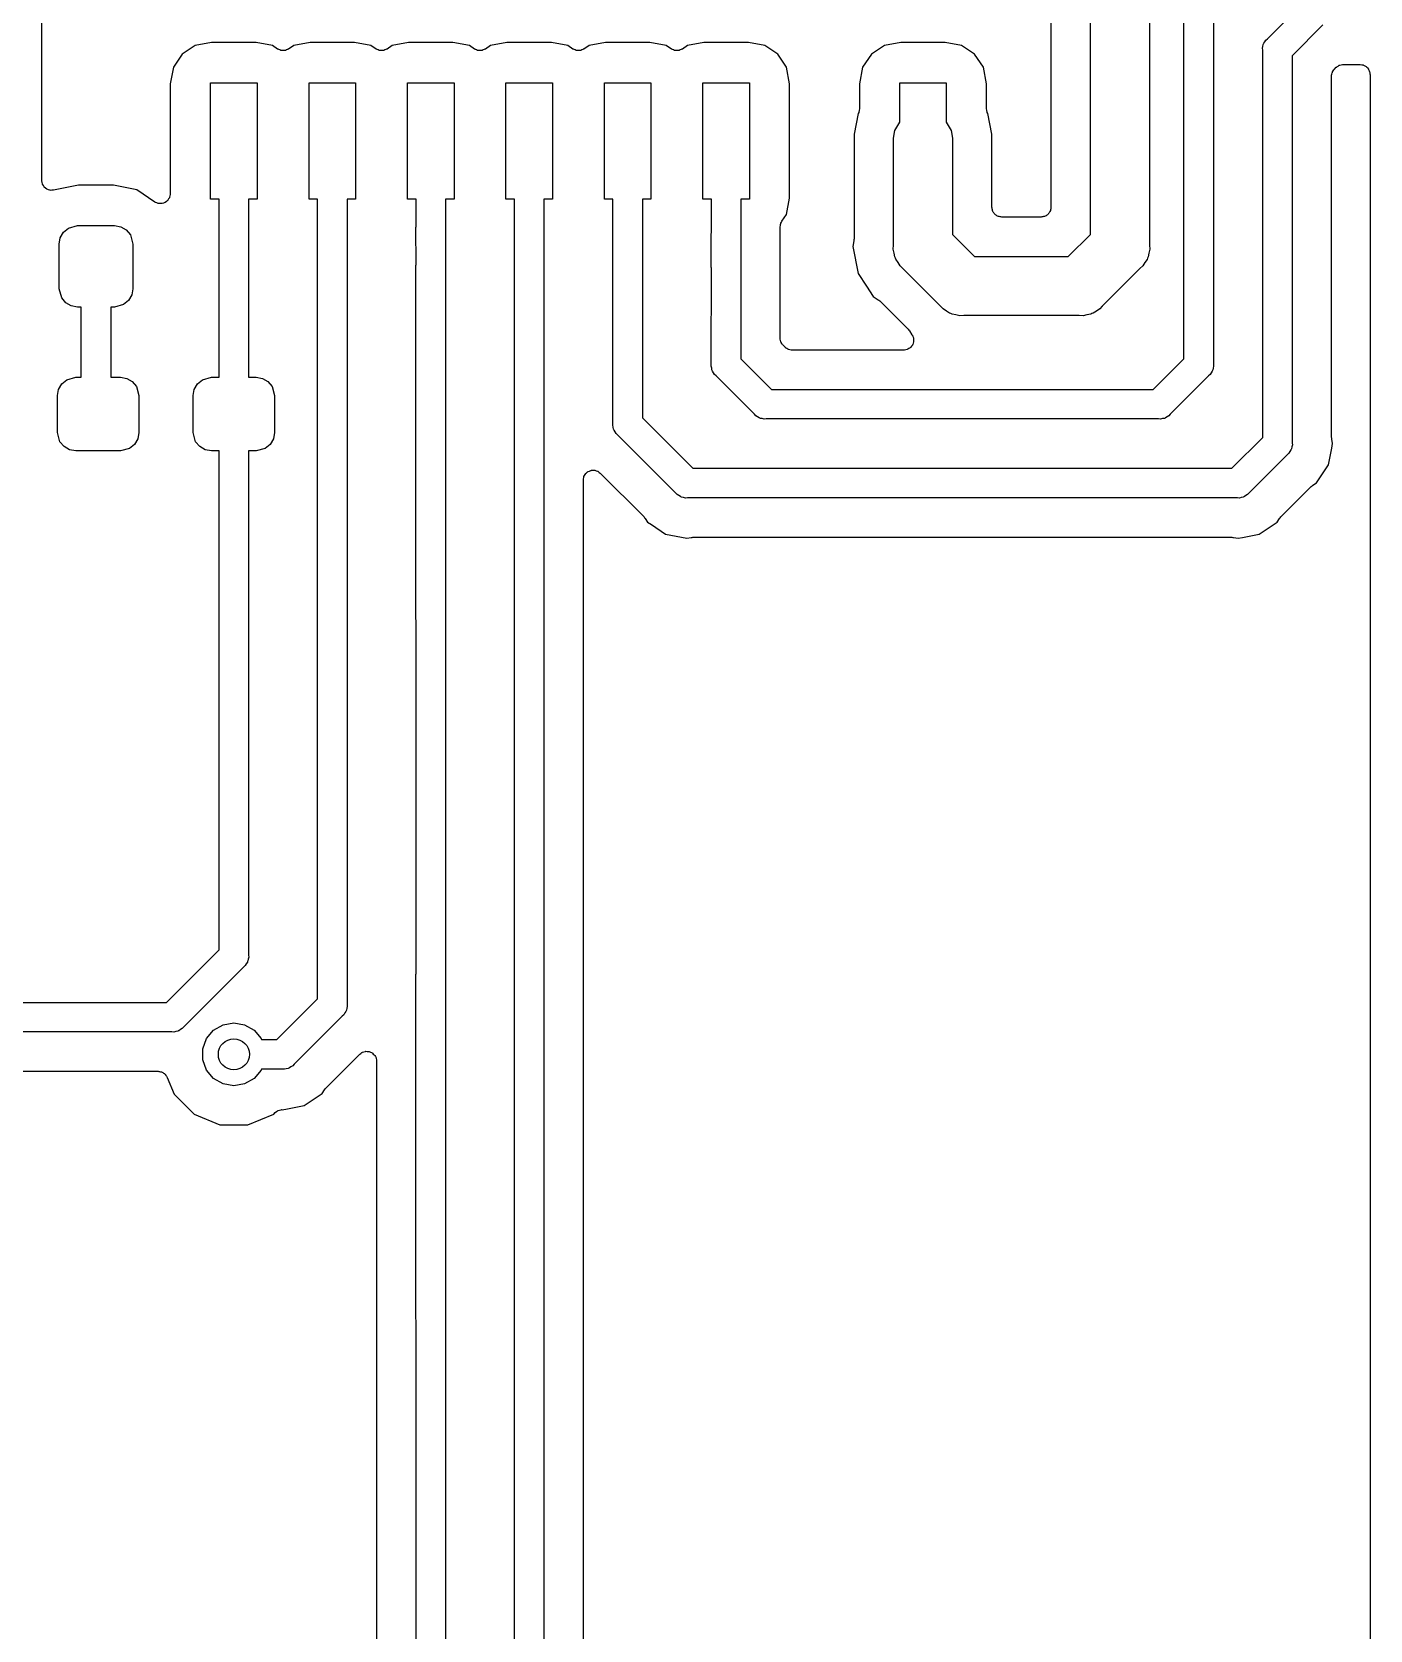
# Model space of a CAD drawing. Extents: x 40 to 163, y -163 to -37.
# Drawn here: x 128.21 to 145.47, y -138.23 to -117.63 of the extents above; entities that cross this region are included whole.
import ezdxf

# ---------------------------------------------------------------- set-up
doc = ezdxf.new("R2010")
doc.units = 0
doc.header["$MEASUREMENT"] = 0
doc.layers.add('BLACK', color=7, linetype='CONTINUOUS')

msp = doc.modelspace()

# ---------------------------------------------------------------- linework, layer by layer
at = {"layer": 'BLACK', "linetype": 'CONTINUOUS'}
for p, q in [((128.333, -119.544), (128.333, -109.308)), ((141.859, -120.238), (141.859, -115.333)), ((141.351, -115.416), (141.351, -119.888)), ((142.621, -115.474), (142.621, -120.379)), ((143.066, -121.841), (143.065, -116.848)), ((143.446, -116.919), (143.446, -121.912)), ((144.143, -117.715), (144.639, -117.219)), ((144.859, -117.538), (144.463, -117.935)), ((130.312, -117.803), (130.144, -117.916)), ((130.523, -117.762), (130.312, -117.803)), ((131.097, -117.762), (130.523, -117.762)), ((131.308, -117.803), (131.097, -117.762)), ((131.374, -117.848), (131.308, -117.803)), ((131.382, -117.851), (131.374, -117.848)), ((131.389, -117.856), (131.382, -117.851)), ((131.402, -117.86), (131.389, -117.856)), ((131.415, -117.865), (131.402, -117.86)), ((131.488, -117.86), (131.475, -117.865)), ((131.501, -117.856), (131.488, -117.86)), ((131.508, -117.851), (131.501, -117.856)), ((131.516, -117.848), (131.508, -117.851)), ((131.582, -117.803), (131.516, -117.848)), ((131.793, -117.762), (131.582, -117.803)), ((132.367, -117.762), (131.793, -117.762)), ((132.578, -117.803), (132.367, -117.762)), ((132.644, -117.848), (132.578, -117.803)), ((132.652, -117.851), (132.644, -117.848)), ((132.659, -117.856), (132.652, -117.851)), ((132.672, -117.86), (132.659, -117.856)), ((132.685, -117.865), (132.672, -117.86)), ((132.758, -117.86), (132.745, -117.865)), ((132.771, -117.856), (132.758, -117.86)), ((132.778, -117.851), (132.771, -117.856)), ((132.786, -117.848), (132.778, -117.851)), ((132.852, -117.803), (132.786, -117.848)), ((133.063, -117.762), (132.852, -117.803)), ((133.637, -117.762), (133.063, -117.762)), ((133.848, -117.803), (133.637, -117.762)), ((133.914, -117.848), (133.848, -117.803)), ((133.922, -117.851), (133.914, -117.848)), ((133.929, -117.856), (133.922, -117.851)), ((133.942, -117.86), (133.929, -117.856)), ((133.955, -117.865), (133.942, -117.86)), ((134.028, -117.86), (134.015, -117.865)), ((134.041, -117.856), (134.028, -117.86)), ((134.048, -117.851), (134.041, -117.856)), ((134.056, -117.848), (134.048, -117.851)), ((134.122, -117.803), (134.056, -117.848)), ((134.333, -117.762), (134.122, -117.803)), ((134.907, -117.762), (134.333, -117.762)), ((135.118, -117.803), (134.907, -117.762)), ((135.184, -117.848), (135.118, -117.803)), ((135.192, -117.851), (135.184, -117.848)), ((135.199, -117.856), (135.192, -117.851)), ((135.212, -117.86), (135.199, -117.856)), ((135.225, -117.865), (135.212, -117.86)), ((135.298, -117.86), (135.285, -117.865)), ((135.311, -117.856), (135.298, -117.86)), ((135.318, -117.851), (135.311, -117.856)), ((135.326, -117.848), (135.318, -117.851)), ((135.392, -117.803), (135.326, -117.848)), ((135.603, -117.762), (135.392, -117.803)), ((136.177, -117.762), (135.603, -117.762)), ((136.388, -117.803), (136.177, -117.762)), ((136.454, -117.848), (136.388, -117.803)), ((136.462, -117.851), (136.454, -117.848)), ((136.469, -117.856), (136.462, -117.851)), ((136.482, -117.86), (136.469, -117.856)), ((136.495, -117.865), (136.482, -117.86)), ((136.568, -117.86), (136.555, -117.865)), ((136.581, -117.856), (136.568, -117.86)), ((136.588, -117.851), (136.581, -117.856)), ((136.596, -117.848), (136.588, -117.851)), ((136.662, -117.803), (136.596, -117.848)), ((136.873, -117.762), (136.662, -117.803)), ((137.447, -117.762), (136.873, -117.762)), ((137.658, -117.803), (137.447, -117.762)), ((137.826, -117.916), (137.658, -117.803)), ((139.202, -117.803), (139.034, -117.916)), ((139.413, -117.762), (139.202, -117.803)), ((139.987, -117.762), (139.413, -117.762)), ((140.198, -117.803), (139.987, -117.762)), ((140.366, -117.916), (140.198, -117.803)), ((144.079, -117.839), (144.086, -117.815)), ((144.082, -117.864), (144.079, -117.839)), ((144.086, -117.815), (144.09, -117.79)), ((144.09, -117.79), (144.094, -117.782)), ((144.094, -117.782), (144.097, -117.774)), ((144.097, -117.774), (144.111, -117.754)), ((144.111, -117.754), (144.124, -117.732)), ((144.124, -117.732), (144.143, -117.715)), ((130.144, -117.916), (130.031, -118.084)), ((131.423, -117.866), (131.415, -117.865)), ((131.431, -117.868), (131.423, -117.866)), ((131.445, -117.867), (131.431, -117.868)), ((131.459, -117.868), (131.445, -117.867)), ((131.467, -117.866), (131.459, -117.868)), ((131.475, -117.865), (131.467, -117.866)), ((132.693, -117.866), (132.685, -117.865)), ((132.701, -117.868), (132.693, -117.866)), ((132.715, -117.867), (132.701, -117.868)), ((132.729, -117.868), (132.715, -117.867)), ((132.737, -117.866), (132.729, -117.868)), ((132.745, -117.865), (132.737, -117.866)), ((133.963, -117.866), (133.955, -117.865)), ((133.971, -117.868), (133.963, -117.866)), ((133.985, -117.867), (133.971, -117.868)), ((133.999, -117.868), (133.985, -117.867)), ((134.007, -117.866), (133.999, -117.868)), ((134.015, -117.865), (134.007, -117.866)), ((135.233, -117.866), (135.225, -117.865)), ((135.241, -117.868), (135.233, -117.866)), ((135.255, -117.867), (135.241, -117.868)), ((135.269, -117.868), (135.255, -117.867)), ((135.277, -117.866), (135.269, -117.868)), ((135.285, -117.865), (135.277, -117.866)), ((136.503, -117.866), (136.495, -117.865)), ((136.511, -117.868), (136.503, -117.866)), ((136.525, -117.867), (136.511, -117.868)), ((136.539, -117.868), (136.525, -117.867)), ((136.547, -117.866), (136.539, -117.868)), ((136.555, -117.865), (136.547, -117.866)), ((137.939, -118.084), (137.826, -117.916)), ((139.034, -117.916), (138.921, -118.084)), ((140.479, -118.084), (140.366, -117.916)), ((144.082, -121.903), (144.082, -117.864)), ((144.463, -117.935), (144.463, -122.928)), ((145.055, -118.068), (145.068, -118.058)), ((145.068, -118.058), (145.074, -118.057)), ((145.074, -118.057), (145.078, -118.054)), ((145.078, -118.054), (145.095, -118.051)), ((145.095, -118.051), (145.111, -118.047)), ((145.111, -118.047), (145.116, -118.047)), ((145.116, -118.047), (145.122, -118.046)), ((145.122, -118.046), (145.339, -118.046)), ((145.339, -118.046), (145.359, -118.05)), ((145.359, -118.05), (145.38, -118.053)), ((145.38, -118.053), (145.381, -118.054)), ((145.381, -118.054), (145.382, -118.054)), ((145.382, -118.054), (145.4, -118.065)), ((145.4, -118.065), (145.418, -118.074)), ((130.031, -118.084), (129.99, -118.295)), ((137.98, -118.295), (137.939, -118.084)), ((138.921, -118.084), (138.88, -118.295)), ((140.52, -118.295), (140.479, -118.084)), ((144.97, -118.198), (144.971, -118.192)), ((144.97, -122.855), (144.97, -118.198)), ((144.971, -118.187), (144.975, -118.171)), ((144.971, -118.192), (144.971, -118.187)), ((144.975, -118.171), (144.978, -118.154)), ((144.978, -118.154), (144.981, -118.15)), ((144.981, -118.15), (144.982, -118.144)), ((144.982, -118.144), (144.992, -118.131)), ((144.992, -118.131), (145, -118.116)), ((145, -118.116), (145.004, -118.113)), ((145.004, -118.113), (145.008, -118.108)), ((145.008, -118.108), (145.032, -118.084)), ((145.032, -118.084), (145.037, -118.08)), ((145.037, -118.08), (145.04, -118.076)), ((145.04, -118.076), (145.055, -118.068)), ((145.418, -118.074), (145.419, -118.076)), ((145.419, -118.076), (145.42, -118.076)), ((145.42, -118.076), (145.434, -118.092)), ((145.434, -118.092), (145.447, -118.108)), ((145.447, -118.108), (145.448, -118.109)), ((145.448, -118.109), (145.449, -118.11)), ((145.449, -118.11), (145.456, -118.129)), ((145.456, -118.129), (145.457, -118.132)), ((145.457, -118.132), (145.459, -118.136)), ((145.459, -118.136), (145.46, -118.14)), ((145.46, -118.14), (145.463, -118.149)), ((145.463, -118.149), (145.465, -118.155)), ((145.465, -118.155), (145.465, -118.168)), ((145.465, -118.168), (145.467, -118.18)), ((145.467, -118.18), (145.467, -138.868)), ((129.99, -118.295), (129.99, -119.715)), ((130.51, -119.782), (130.51, -118.282)), ((130.51, -118.282), (131.11, -118.282)), ((131.11, -118.282), (131.11, -119.782)), ((131.78, -119.782), (131.78, -118.282)), ((131.78, -118.282), (132.38, -118.282)), ((132.38, -118.282), (132.38, -119.782)), ((133.05, -119.782), (133.05, -118.282)), ((133.05, -118.282), (133.65, -118.282)), ((133.65, -118.282), (133.65, -119.782)), ((134.32, -119.782), (134.32, -118.282)), ((134.32, -118.282), (134.92, -118.282)), ((134.92, -118.282), (134.92, -119.782)), ((135.59, -119.782), (135.59, -118.282)), ((135.59, -118.282), (136.19, -118.282)), ((136.19, -118.282), (136.19, -119.782)), ((136.86, -119.782), (136.86, -118.282)), ((136.86, -118.282), (137.46, -118.282)), ((137.46, -118.282), (137.46, -119.782)), ((137.98, -119.769), (137.98, -118.295)), ((138.88, -118.295), (138.88, -118.621)), ((139.4, -118.79), (139.4, -118.282)), ((139.4, -118.282), (140, -118.282)), ((140, -118.282), (140, -118.79)), ((140.52, -118.621), (140.52, -118.295)), ((138.864, -118.679), (138.811, -118.944)), ((138.872, -118.665), (138.864, -118.678)), ((138.864, -118.678), (138.864, -118.679)), ((138.873, -118.658), (138.872, -118.665)), ((138.876, -118.651), (138.873, -118.658)), ((138.877, -118.636), (138.876, -118.651)), ((138.88, -118.621), (138.877, -118.636)), ((140.523, -118.636), (140.52, -118.621)), ((140.524, -118.651), (140.523, -118.636)), ((140.527, -118.658), (140.524, -118.651)), ((140.528, -118.665), (140.527, -118.658)), ((140.536, -118.678), (140.528, -118.665)), ((140.536, -118.679), (140.536, -118.678)), ((140.589, -118.944), (140.536, -118.679)), ((139.336, -118.9), (139.4, -118.79)), ((140, -118.79), (140.064, -118.9)), ((138.811, -118.944), (138.811, -120.296)), ((139.319, -118.999), (139.336, -118.9)), ((139.319, -120.379), (139.319, -118.999)), ((140.064, -118.9), (140.081, -118.999)), ((140.081, -118.999), (140.081, -120.238)), ((140.589, -119.888), (140.589, -118.944)), ((128.334, -119.545), (128.333, -119.544)), ((128.334, -119.547), (128.334, -119.545)), ((128.338, -119.567), (128.334, -119.547)), ((128.341, -119.587), (128.338, -119.567)), ((128.342, -119.589), (128.341, -119.587)), ((128.342, -119.59), (128.342, -119.589)), ((128.353, -119.608), (128.342, -119.59)), ((128.363, -119.626), (128.353, -119.608)), ((128.364, -119.627), (128.363, -119.626)), ((128.365, -119.628), (128.364, -119.627)), ((128.381, -119.641), (128.365, -119.628)), ((128.397, -119.654), (128.381, -119.641)), ((128.398, -119.654), (128.397, -119.654)), ((128.399, -119.655), (128.398, -119.654)), ((128.419, -119.662), (128.399, -119.655)), ((128.438, -119.669), (128.419, -119.662)), ((128.44, -119.669), (128.438, -119.669)), ((128.441, -119.67), (128.44, -119.669)), ((128.462, -119.669), (128.441, -119.67)), ((128.483, -119.669), (128.462, -119.669)), ((128.484, -119.669), (128.483, -119.669)), ((128.485, -119.669), (128.484, -119.669)), ((128.807, -119.605), (128.485, -119.669)), ((129.257, -119.605), (128.807, -119.605)), ((129.559, -119.665), (129.257, -119.605)), ((129.792, -119.821), (129.559, -119.665)), ((129.99, -119.715), (129.989, -119.719)), ((129.796, -119.822), (129.792, -119.821)), ((129.799, -119.825), (129.796, -119.822)), ((129.816, -119.831), (129.799, -119.825)), ((129.832, -119.838), (129.816, -119.831)), ((129.837, -119.839), (129.832, -119.838)), ((129.841, -119.84), (129.837, -119.839)), ((129.858, -119.84), (129.841, -119.84)), ((129.876, -119.841), (129.858, -119.84)), ((129.88, -119.84), (129.876, -119.841)), ((129.885, -119.84), (129.88, -119.84)), ((129.901, -119.834), (129.885, -119.84)), ((129.919, -119.829), (129.901, -119.834)), ((129.922, -119.826), (129.919, -119.829)), ((129.926, -119.825), (129.922, -119.826)), ((129.94, -119.813), (129.926, -119.825)), ((129.954, -119.803), (129.94, -119.813)), ((129.957, -119.799), (129.954, -119.803)), ((129.96, -119.797), (129.957, -119.799)), ((129.969, -119.781), (129.96, -119.797)), ((129.979, -119.766), (129.969, -119.781)), ((129.98, -119.762), (129.979, -119.766)), ((129.982, -119.758), (129.98, -119.762)), ((129.985, -119.741), (129.982, -119.758)), ((129.989, -119.723), (129.985, -119.741)), ((129.989, -119.719), (129.989, -119.723)), ((130.619, -119.782), (130.51, -119.782)), ((130.62, -120.633), (130.619, -119.782)), ((131.11, -119.782), (131, -119.782)), ((131, -119.782), (131, -122.08)), ((131.89, -119.782), (131.78, -119.782)), ((131.89, -120.146), (131.89, -119.782)), ((132.38, -119.782), (132.27, -119.782)), ((132.27, -119.782), (132.27, -130.167)), ((133.16, -119.782), (133.05, -119.782)), ((133.16, -120.146), (133.16, -119.782)), ((133.65, -119.782), (133.54, -119.782)), ((133.54, -119.782), (133.54, -138.93)), ((134.429, -119.782), (134.32, -119.782)), ((134.43, -120.633), (134.429, -119.782)), ((134.92, -119.782), (134.81, -119.782)), ((134.81, -119.782), (134.81, -139.184)), ((135.7, -119.782), (135.59, -119.782)), ((135.7, -122.674), (135.7, -119.782)), ((136.19, -119.782), (136.081, -119.782)), ((136.081, -119.782), (136.081, -122.603)), ((136.97, -119.782), (136.86, -119.782)), ((136.969, -120.667), (136.97, -119.782)), ((137.46, -119.782), (137.35, -119.782)), ((137.35, -119.782), (137.35, -121.841)), ((137.939, -119.98), (137.98, -119.769)), ((140.591, -119.899), (140.589, -119.888)), ((140.591, -119.91), (140.591, -119.899)), ((140.595, -119.92), (140.591, -119.91)), ((140.597, -119.931), (140.595, -119.92)), ((141.345, -119.92), (141.343, -119.931)), ((141.349, -119.91), (141.345, -119.92)), ((141.351, -119.888), (141.349, -119.899)), ((141.349, -119.899), (141.349, -119.91)), ((128.676, -120.157), (128.794, -120.125)), ((128.794, -120.125), (129.269, -120.125)), ((129.269, -120.125), (129.351, -120.139)), ((137.858, -120.139), (137.861, -120.124)), ((137.861, -120.124), (137.862, -120.108)), ((137.862, -120.108), (137.865, -120.102)), ((137.865, -120.102), (137.866, -120.095)), ((137.866, -120.095), (137.874, -120.082)), ((137.874, -120.082), (137.88, -120.068)), ((137.88, -120.068), (137.939, -119.98)), ((140.602, -119.941), (140.597, -119.931)), ((140.606, -119.951), (140.602, -119.941)), ((140.613, -119.96), (140.606, -119.951)), ((140.619, -119.97), (140.613, -119.96)), ((140.627, -119.977), (140.619, -119.97)), ((140.634, -119.985), (140.627, -119.977)), ((140.644, -119.991), (140.634, -119.985)), ((140.653, -119.998), (140.644, -119.991)), ((140.663, -120.002), (140.653, -119.998)), ((140.673, -120.007), (140.663, -120.002)), ((140.684, -120.009), (140.673, -120.007)), ((140.694, -120.013), (140.684, -120.009)), ((140.705, -120.013), (140.694, -120.013)), ((140.716, -120.015), (140.705, -120.013)), ((141.224, -120.015), (140.716, -120.015)), ((141.235, -120.013), (141.224, -120.015)), ((141.246, -120.013), (141.235, -120.013)), ((141.256, -120.009), (141.246, -120.013)), ((141.267, -120.007), (141.256, -120.009)), ((141.277, -120.002), (141.267, -120.007)), ((141.287, -119.998), (141.277, -120.002)), ((141.296, -119.991), (141.287, -119.998)), ((141.306, -119.985), (141.296, -119.991)), ((141.313, -119.977), (141.306, -119.985)), ((141.321, -119.97), (141.313, -119.977)), ((141.327, -119.96), (141.321, -119.97)), ((141.334, -119.951), (141.327, -119.96)), ((141.338, -119.941), (141.334, -119.951)), ((141.343, -119.931), (141.338, -119.941)), ((128.557, -120.362), (128.571, -120.281)), ((128.571, -120.281), (128.613, -120.21)), ((128.613, -120.21), (128.676, -120.157)), ((129.351, -120.139), (129.422, -120.181)), ((129.422, -120.181), (129.475, -120.244)), ((129.475, -120.244), (129.507, -120.362)), ((131.89, -120.633), (131.889, -120.146)), ((131.889, -120.146), (131.89, -120.146)), ((133.16, -120.633), (133.159, -120.146)), ((133.159, -120.146), (133.16, -120.146)), ((137.858, -121.578), (137.858, -120.139)), ((138.809, -120.321), (138.794, -120.396)), ((138.811, -120.296), (138.809, -120.308)), ((138.809, -120.308), (138.809, -120.321)), ((140.081, -120.238), (140.366, -120.523)), ((141.574, -120.523), (141.859, -120.238)), ((128.557, -120.938), (128.557, -120.362)), ((129.507, -120.362), (129.507, -120.938)), ((138.794, -120.396), (138.863, -120.743)), ((139.315, -120.43), (139.319, -120.379)), ((139.328, -120.479), (139.315, -120.43)), ((139.336, -120.528), (139.328, -120.479)), ((139.345, -120.543), (139.336, -120.528)), ((140.366, -120.523), (141.574, -120.523)), ((142.604, -120.528), (142.595, -120.543)), ((142.612, -120.479), (142.604, -120.528)), ((142.625, -120.43), (142.612, -120.479)), ((142.621, -120.379), (142.625, -120.43)), ((130.62, -122.08), (130.619, -120.633)), ((130.619, -120.633), (130.62, -120.633)), ((131.89, -130.096), (131.889, -120.633)), ((131.889, -120.633), (131.89, -120.633)), ((133.16, -129.777), (133.159, -120.633)), ((133.159, -120.633), (133.16, -120.633)), ((134.43, -139.113), (134.429, -120.633)), ((134.429, -120.633), (134.43, -120.633)), ((136.969, -121.912), (136.97, -120.667)), ((136.97, -120.667), (136.969, -120.667)), ((138.863, -120.743), (138.972, -120.907)), ((139.349, -120.559), (139.345, -120.543)), ((139.378, -120.601), (139.349, -120.559)), ((139.404, -120.645), (139.378, -120.601)), ((139.442, -120.677), (139.404, -120.645)), ((139.927, -121.162), (139.442, -120.677)), ((142.498, -120.677), (142.013, -121.162)), ((142.536, -120.645), (142.498, -120.677)), ((142.562, -120.601), (142.536, -120.645)), ((142.591, -120.56), (142.562, -120.601)), ((142.595, -120.543), (142.591, -120.56)), ((128.589, -121.056), (128.557, -120.938)), ((129.507, -120.938), (129.493, -121.019)), ((138.972, -120.907), (139.059, -121.037)), ((128.642, -121.119), (128.589, -121.056)), ((128.713, -121.161), (128.642, -121.119)), ((129.388, -121.143), (129.269, -121.175)), ((129.451, -121.09), (129.388, -121.143)), ((129.493, -121.019), (129.451, -121.09)), ((139.059, -121.037), (139.123, -121.08)), ((139.123, -121.08), (139.132, -121.088)), ((139.132, -121.088), (139.142, -121.095)), ((139.142, -121.095), (139.509, -121.462)), ((128.794, -121.175), (128.713, -121.161)), ((128.841, -121.175), (128.794, -121.175)), ((128.842, -122.08), (128.841, -121.175)), ((129.269, -121.175), (129.222, -121.175)), ((129.222, -121.175), (129.222, -122.08)), ((139.959, -121.2), (139.927, -121.162)), ((140.003, -121.226), (139.959, -121.2)), ((140.044, -121.255), (140.003, -121.226)), ((140.061, -121.259), (140.044, -121.255)), ((140.076, -121.268), (140.061, -121.259)), ((140.125, -121.276), (140.076, -121.268)), ((140.174, -121.289), (140.125, -121.276)), ((140.225, -121.285), (140.174, -121.289)), ((141.715, -121.285), (140.225, -121.285)), ((141.766, -121.289), (141.715, -121.285)), ((141.815, -121.276), (141.766, -121.289)), ((141.864, -121.268), (141.815, -121.276)), ((141.879, -121.259), (141.864, -121.268)), ((141.895, -121.255), (141.879, -121.259)), ((141.937, -121.226), (141.895, -121.255)), ((141.981, -121.2), (141.937, -121.226)), ((142.013, -121.162), (141.981, -121.2)), ((139.509, -121.462), (139.516, -121.472)), ((139.516, -121.472), (139.524, -121.481)), ((139.524, -121.481), (139.558, -121.532)), ((139.558, -121.532), (139.56, -121.536)), ((139.56, -121.536), (139.563, -121.539)), ((139.563, -121.539), (139.569, -121.556)), ((139.569, -121.556), (139.576, -121.572)), ((137.859, -121.584), (137.858, -121.578)), ((137.859, -121.589), (137.859, -121.584)), ((137.863, -121.605), (137.859, -121.589)), ((137.866, -121.622), (137.863, -121.605)), ((137.869, -121.626), (137.866, -121.622)), ((137.87, -121.632), (137.869, -121.626)), ((137.88, -121.645), (137.87, -121.632)), ((137.888, -121.66), (137.88, -121.645)), ((137.892, -121.663), (137.888, -121.66)), ((137.896, -121.668), (137.892, -121.663)), ((137.92, -121.692), (137.896, -121.668)), ((137.925, -121.696), (137.92, -121.692)), ((137.928, -121.7), (137.925, -121.696)), ((137.943, -121.708), (137.928, -121.7)), ((137.956, -121.718), (137.943, -121.708)), ((137.962, -121.719), (137.956, -121.718)), ((137.966, -121.722), (137.962, -121.719)), ((137.983, -121.725), (137.966, -121.722)), ((137.999, -121.729), (137.983, -121.725)), ((138.004, -121.729), (137.999, -121.729)), ((138.01, -121.73), (138.004, -121.729)), ((139.453, -121.73), (138.01, -121.73)), ((139.457, -121.729), (139.453, -121.73)), ((139.461, -121.729), (139.457, -121.729)), ((139.479, -121.725), (139.461, -121.729)), ((139.496, -121.722), (139.479, -121.725)), ((139.5, -121.72), (139.496, -121.722)), ((139.504, -121.719), (139.5, -121.72)), ((139.519, -121.709), (139.504, -121.719)), ((139.534, -121.7), (139.519, -121.709)), ((139.537, -121.697), (139.534, -121.7)), ((139.541, -121.694), (139.537, -121.697)), ((139.551, -121.68), (139.541, -121.694)), ((139.563, -121.666), (139.551, -121.68)), ((139.564, -121.662), (139.563, -121.666)), ((139.567, -121.659), (139.564, -121.662)), ((139.572, -121.641), (139.567, -121.659)), ((139.578, -121.625), (139.572, -121.641)), ((139.576, -121.572), (139.576, -121.577)), ((139.576, -121.577), (139.578, -121.58)), ((139.578, -121.58), (139.578, -121.598)), ((139.578, -121.598), (139.579, -121.616)), ((139.579, -121.616), (139.578, -121.62)), ((139.578, -121.62), (139.578, -121.625)), ((136.967, -121.937), (136.969, -121.912)), ((136.974, -121.961), (136.967, -121.937)), ((136.978, -121.986), (136.974, -121.961)), ((137.35, -121.841), (137.747, -122.237)), ((142.669, -122.237), (143.066, -121.841)), ((143.442, -121.961), (143.438, -121.986)), ((143.449, -121.937), (143.442, -121.961)), ((143.446, -121.912), (143.449, -121.937)), ((144.082, -122.411), (144.082, -121.903)), ((144.082, -121.903), (144.082, -121.903)), ((128.549, -122.236), (128.591, -122.165)), ((128.591, -122.165), (128.654, -122.112)), ((128.654, -122.112), (128.773, -122.08)), ((128.773, -122.08), (128.842, -122.08)), ((129.222, -122.08), (129.347, -122.08)), ((129.347, -122.08), (129.429, -122.094)), ((129.429, -122.094), (129.5, -122.136)), ((129.5, -122.136), (129.553, -122.199)), ((130.299, -122.236), (130.341, -122.165)), ((130.341, -122.165), (130.404, -122.112)), ((130.404, -122.112), (130.523, -122.08)), ((130.523, -122.08), (130.62, -122.08)), ((131, -122.08), (131.097, -122.08)), ((131.097, -122.08), (131.179, -122.094)), ((131.179, -122.094), (131.25, -122.136)), ((131.25, -122.136), (131.303, -122.199)), ((136.982, -121.994), (136.978, -121.986)), ((136.985, -122.002), (136.982, -121.994)), ((136.999, -122.022), (136.985, -122.002)), ((137.012, -122.044), (136.999, -122.022)), ((137.031, -122.061), (137.012, -122.044)), ((137.527, -122.557), (137.031, -122.061)), ((143.385, -122.061), (142.889, -122.557)), ((143.404, -122.044), (143.385, -122.061)), ((143.417, -122.022), (143.404, -122.044)), ((143.431, -122.002), (143.417, -122.022)), ((143.434, -121.994), (143.431, -122.002)), ((143.438, -121.986), (143.434, -121.994)), ((128.535, -122.317), (128.549, -122.236)), ((128.535, -122.792), (128.535, -122.317)), ((129.553, -122.199), (129.585, -122.317)), ((129.585, -122.317), (129.585, -122.792)), ((130.285, -122.317), (130.299, -122.236)), ((130.285, -122.792), (130.285, -122.317)), ((131.303, -122.199), (131.335, -122.317)), ((131.335, -122.317), (131.335, -122.792)), ((137.747, -122.237), (142.669, -122.237)), ((137.544, -122.576), (137.527, -122.557)), ((137.566, -122.589), (137.544, -122.576)), ((137.586, -122.603), (137.566, -122.589)), ((142.85, -122.589), (142.83, -122.603)), ((142.872, -122.576), (142.85, -122.589)), ((142.889, -122.557), (142.872, -122.576)), ((144.082, -122.857), (144.082, -122.411)), ((144.082, -122.411), (144.082, -122.411)), ((128.567, -122.911), (128.535, -122.792)), ((129.585, -122.792), (129.571, -122.874)), ((130.317, -122.911), (130.285, -122.792)), ((131.335, -122.792), (131.321, -122.874)), ((135.697, -122.699), (135.7, -122.674)), ((135.704, -122.723), (135.697, -122.699)), ((135.708, -122.748), (135.704, -122.723)), ((135.712, -122.756), (135.708, -122.748)), ((135.715, -122.764), (135.712, -122.756)), ((135.729, -122.784), (135.715, -122.764)), ((135.742, -122.806), (135.729, -122.784)), ((136.081, -122.603), (136.731, -123.253)), ((137.594, -122.606), (137.586, -122.603)), ((137.602, -122.61), (137.594, -122.606)), ((137.627, -122.614), (137.602, -122.61)), ((137.651, -122.621), (137.627, -122.614)), ((137.676, -122.618), (137.651, -122.621)), ((142.74, -122.618), (137.676, -122.618)), ((142.765, -122.621), (142.74, -122.618)), ((142.789, -122.614), (142.765, -122.621)), ((142.814, -122.61), (142.789, -122.614)), ((142.822, -122.606), (142.814, -122.61)), ((142.83, -122.603), (142.822, -122.606)), ((128.62, -122.974), (128.567, -122.911)), ((128.691, -123.016), (128.62, -122.974)), ((129.466, -122.998), (129.347, -123.03)), ((129.529, -122.945), (129.466, -122.998)), ((129.571, -122.874), (129.529, -122.945)), ((130.37, -122.974), (130.317, -122.911)), ((130.441, -123.016), (130.37, -122.974)), ((131.216, -122.998), (131.097, -123.03)), ((131.279, -122.945), (131.216, -122.998)), ((131.321, -122.874), (131.279, -122.945)), ((135.761, -122.823), (135.742, -122.806)), ((136.511, -123.573), (135.761, -122.823)), ((143.685, -123.253), (144.082, -122.857)), ((144.45, -123.01), (144.447, -123.018)), ((144.454, -123.002), (144.45, -123.01)), ((144.458, -122.977), (144.454, -123.002)), ((144.465, -122.953), (144.458, -122.977)), ((144.463, -122.928), (144.465, -122.953)), ((144.93, -123.209), (144.973, -122.993)), ((144.973, -122.867), (144.97, -122.855)), ((144.973, -122.879), (144.973, -122.867)), ((144.984, -122.936), (144.973, -122.879)), ((144.973, -122.993), (144.984, -122.936)), ((144.973, -122.993), (144.973, -122.993)), ((128.773, -123.03), (128.691, -123.016)), ((129.347, -123.03), (128.773, -123.03)), ((130.523, -123.03), (130.441, -123.016)), ((130.619, -123.03), (130.523, -123.03)), ((130.62, -129.461), (130.619, -123.03)), ((131.097, -123.03), (131, -123.03)), ((131, -123.03), (131, -129.532)), ((144.401, -123.077), (143.905, -123.573)), ((144.42, -123.06), (144.401, -123.077)), ((144.433, -123.038), (144.42, -123.06)), ((144.447, -123.018), (144.433, -123.038)), ((144.776, -123.44), (144.93, -123.209)), ((135.319, -123.405), (135.321, -123.389)), ((135.319, -139.111), (135.319, -123.405)), ((135.321, -123.389), (135.323, -123.372)), ((135.323, -123.372), (135.325, -123.367)), ((135.325, -123.367), (135.326, -123.361)), ((135.326, -123.361), (135.334, -123.347)), ((135.334, -123.347), (135.341, -123.332)), ((135.341, -123.332), (135.345, -123.328)), ((135.345, -123.328), (135.348, -123.323)), ((135.348, -123.323), (135.361, -123.313)), ((135.361, -123.313), (135.373, -123.301)), ((135.373, -123.301), (135.378, -123.299)), ((135.378, -123.299), (135.382, -123.295)), ((135.382, -123.295), (135.398, -123.289)), ((135.398, -123.289), (135.413, -123.282)), ((135.413, -123.282), (135.418, -123.282)), ((135.418, -123.282), (135.423, -123.28)), ((135.423, -123.28), (135.44, -123.28)), ((135.44, -123.28), (135.457, -123.278)), ((135.457, -123.278), (135.462, -123.28)), ((135.462, -123.28), (135.468, -123.28)), ((135.468, -123.28), (135.483, -123.286)), ((135.483, -123.286), (135.499, -123.29)), ((135.499, -123.29), (135.504, -123.293)), ((135.504, -123.293), (135.509, -123.295)), ((135.509, -123.295), (135.522, -123.306)), ((135.522, -123.306), (135.535, -123.315)), ((135.535, -123.315), (136.101, -123.88)), ((136.731, -123.253), (143.685, -123.253)), ((136.528, -123.592), (136.511, -123.573)), ((136.55, -123.605), (136.528, -123.592)), ((136.57, -123.619), (136.55, -123.605)), ((136.578, -123.622), (136.57, -123.619)), ((136.586, -123.626), (136.578, -123.622)), ((136.611, -123.63), (136.586, -123.626)), ((136.635, -123.637), (136.611, -123.63)), ((143.805, -123.63), (143.781, -123.637)), ((143.83, -123.626), (143.805, -123.63)), ((143.838, -123.622), (143.83, -123.626)), ((143.846, -123.619), (143.838, -123.622)), ((143.866, -123.605), (143.846, -123.619)), ((143.888, -123.592), (143.866, -123.605)), ((143.905, -123.573), (143.888, -123.592)), ((144.315, -123.88), (144.708, -123.487)), ((144.708, -123.487), (144.719, -123.48)), ((144.719, -123.48), (144.728, -123.472)), ((144.728, -123.472), (144.776, -123.44)), ((136.66, -123.634), (136.635, -123.637)), ((143.756, -123.634), (136.66, -123.634)), ((143.781, -123.637), (143.756, -123.634)), ((136.101, -123.88), (136.108, -123.891)), ((136.108, -123.891), (136.116, -123.9)), ((136.116, -123.9), (136.148, -123.948)), ((136.148, -123.948), (136.196, -123.98)), ((136.196, -123.98), (136.196, -123.98)), ((136.196, -123.98), (136.379, -124.102)), ((144.037, -124.102), (144.268, -123.948)), ((144.268, -123.948), (144.3, -123.9)), ((144.3, -123.9), (144.308, -123.891)), ((144.308, -123.891), (144.315, -123.88)), ((136.379, -124.102), (136.652, -124.156)), ((136.652, -124.156), (136.709, -124.145)), ((136.709, -124.145), (136.721, -124.145)), ((136.721, -124.145), (136.733, -124.142)), ((136.733, -124.142), (143.683, -124.142)), ((143.683, -124.142), (143.695, -124.145)), ((143.695, -124.145), (143.707, -124.145)), ((143.707, -124.145), (143.764, -124.156)), ((143.764, -124.156), (143.821, -124.145)), ((143.821, -124.145), (144.037, -124.102)), ((143.821, -124.145), (143.821, -124.145)), ((129.941, -130.14), (130.62, -129.461)), ((130.996, -129.581), (130.992, -129.606)), ((131.003, -129.557), (130.996, -129.581)), ((131, -129.532), (131.003, -129.557)), ((130.939, -129.681), (130.16, -130.459)), ((130.958, -129.664), (130.939, -129.681)), ((130.971, -129.642), (130.958, -129.664)), ((130.985, -129.622), (130.971, -129.642)), ((130.988, -129.614), (130.985, -129.622)), ((130.992, -129.606), (130.988, -129.614)), ((133.16, -138.859), (133.159, -129.777)), ((133.159, -129.777), (133.16, -129.777)), ((126.086, -130.14), (129.941, -130.14)), ((131.366, -130.619), (131.89, -130.096)), ((132.266, -130.216), (132.262, -130.241)), ((132.273, -130.192), (132.266, -130.216)), ((132.27, -130.167), (132.273, -130.192)), ((130.549, -130.499), (130.671, -130.428)), ((130.671, -130.428), (130.81, -130.404)), ((130.81, -130.404), (130.949, -130.428)), ((130.949, -130.428), (131.071, -130.499)), ((132.209, -130.316), (131.586, -130.939)), ((132.228, -130.299), (132.209, -130.316)), ((132.241, -130.277), (132.228, -130.299)), ((132.255, -130.257), (132.241, -130.277)), ((132.258, -130.249), (132.255, -130.257)), ((132.262, -130.241), (132.258, -130.249)), ((130.011, -130.521), (126.086, -130.521)), ((130.036, -130.523), (130.011, -130.521)), ((130.061, -130.517), (130.036, -130.523)), ((130.086, -130.512), (130.061, -130.517)), ((130.093, -130.508), (130.086, -130.512)), ((130.101, -130.506), (130.093, -130.508)), ((130.122, -130.491), (130.101, -130.506)), ((130.144, -130.479), (130.122, -130.491)), ((130.16, -130.459), (130.144, -130.479)), ((130.41, -130.739), (130.458, -130.607)), ((130.458, -130.607), (130.549, -130.499)), ((131.071, -130.499), (131.162, -130.607)), ((131.162, -130.607), (131.166, -130.619)), ((131.166, -130.619), (131.366, -130.619)), ((130.41, -130.881), (130.41, -130.739)), ((131.996, -131.246), (132.435, -130.808)), ((132.435, -130.808), (132.448, -130.799)), ((132.448, -130.799), (132.461, -130.788)), ((132.461, -130.788), (132.466, -130.786)), ((132.466, -130.786), (132.471, -130.783)), ((132.471, -130.783), (132.487, -130.779)), ((132.487, -130.779), (132.502, -130.773)), ((132.502, -130.773), (132.508, -130.773)), ((132.508, -130.773), (132.513, -130.771)), ((132.513, -130.771), (132.53, -130.773)), ((132.53, -130.773), (132.547, -130.773)), ((132.547, -130.773), (132.552, -130.775)), ((132.552, -130.775), (132.557, -130.775)), ((132.557, -130.775), (132.572, -130.782)), ((132.572, -130.782), (132.588, -130.788)), ((132.588, -130.788), (132.592, -130.792)), ((132.592, -130.792), (132.597, -130.794)), ((132.597, -130.794), (132.609, -130.806)), ((132.609, -130.806), (132.622, -130.816)), ((132.622, -130.816), (132.625, -130.821)), ((132.625, -130.821), (132.629, -130.825)), ((132.629, -130.825), (132.636, -130.84)), ((132.636, -130.84), (132.644, -130.854)), ((126.368, -131.029), (129.833, -131.029)), ((129.833, -131.029), (129.841, -131.03)), ((129.841, -131.03), (129.85, -131.03)), ((129.85, -131.03), (129.863, -131.034)), ((129.863, -131.034), (129.876, -131.037)), ((129.876, -131.037), (129.884, -131.041)), ((129.884, -131.041), (129.892, -131.043)), ((129.892, -131.043), (129.903, -131.052)), ((130.458, -131.013), (130.41, -130.881)), ((130.549, -131.121), (130.458, -131.013)), ((131.162, -131.013), (131.071, -131.121)), ((131.166, -131), (131.162, -131.013)), ((131.437, -131), (131.166, -131)), ((131.462, -131.003), (131.437, -131)), ((131.486, -130.996), (131.462, -131.003)), ((131.511, -130.992), (131.486, -130.996)), ((131.519, -130.988), (131.511, -130.992)), ((131.527, -130.985), (131.519, -130.988)), ((131.547, -130.971), (131.527, -130.985)), ((131.569, -130.958), (131.547, -130.971)), ((131.586, -130.939), (131.569, -130.958)), ((132.644, -130.854), (132.645, -130.86)), ((132.645, -130.86), (132.647, -130.865)), ((132.647, -130.865), (132.649, -130.882)), ((132.649, -130.882), (132.651, -130.898)), ((132.651, -130.898), (132.652, -138.596)), ((129.903, -131.052), (129.915, -131.059)), ((129.915, -131.059), (129.92, -131.065)), ((129.92, -131.065), (129.927, -131.07)), ((129.927, -131.07), (129.934, -131.082)), ((129.934, -131.082), (129.943, -131.093)), ((129.943, -131.093), (129.946, -131.1)), ((129.946, -131.1), (129.95, -131.107)), ((129.95, -131.107), (130.04, -131.324)), ((130.671, -131.192), (130.549, -131.121)), ((130.81, -131.216), (130.671, -131.192)), ((130.949, -131.192), (130.81, -131.216)), ((131.071, -131.121), (130.949, -131.192)), ((131.989, -131.257), (131.996, -131.246)), ((130.04, -131.324), (130.296, -131.58)), ((131.718, -131.468), (131.949, -131.314)), ((131.949, -131.314), (131.981, -131.266)), ((131.981, -131.266), (131.989, -131.257)), ((130.296, -131.58), (130.629, -131.718)), ((130.991, -131.718), (131.324, -131.58)), ((131.324, -131.58), (131.344, -131.56)), ((131.344, -131.56), (131.359, -131.549)), ((131.359, -131.549), (131.373, -131.538)), ((131.373, -131.538), (131.377, -131.537)), ((131.377, -131.537), (131.381, -131.534)), ((131.381, -131.534), (131.398, -131.53)), ((131.398, -131.53), (131.415, -131.524)), ((131.415, -131.524), (131.419, -131.524)), ((131.419, -131.524), (131.423, -131.523)), ((131.423, -131.523), (131.435, -131.524)), ((131.435, -131.524), (131.502, -131.511)), ((131.502, -131.511), (131.718, -131.468)), ((131.502, -131.511), (131.502, -131.511)), ((130.629, -131.718), (130.991, -131.718))]:
    msp.add_line(p, q, dxfattribs=at)
at = {"layer": 'BLACK'}
msp.add_circle((130.81, -130.81), 0.2, dxfattribs=at)

doc.saveas('drawing.dxf')
